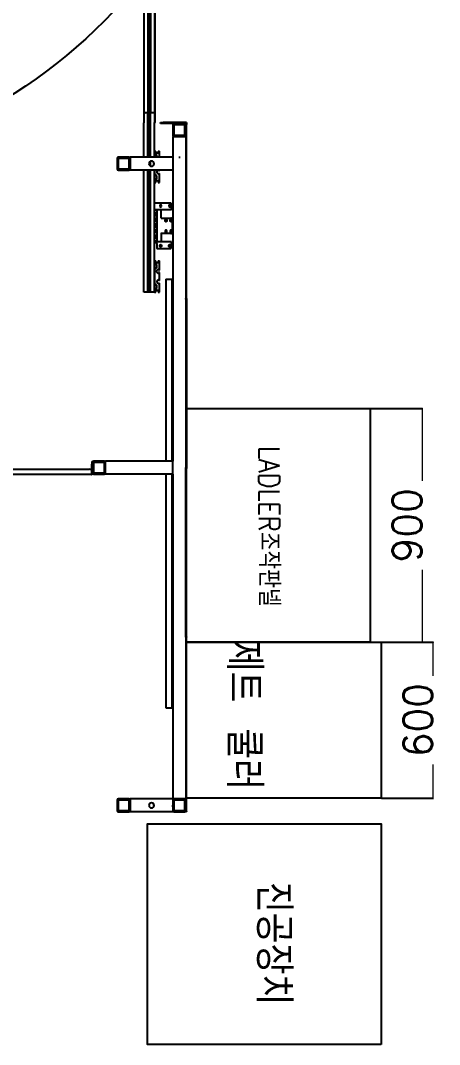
# Model space of a CAD drawing. Header units: millimetres. Extents: x 10462777 to 22643323, y 453826 to 1389191.
# Drawn here: x 11292234 to 11293849, y 578886 to 582828 of the extents above; entities that cross this region are included whole.
import ezdxf

# ---------------------------------------------------------------- set-up
doc = ezdxf.new("R2010")
doc.units = ezdxf.units.MM
doc.header["$LTSCALE"] = 200
doc.header["$MEASUREMENT"] = 0
doc.header["$PDMODE"] = 35
doc.header["$PDSIZE"] = -5
doc.layers.get('0').update_dxf_attribs({"linetype": 'CONTINUOUS'})
doc.layers.get('DEFPOINTS').update_dxf_attribs({"linetype": 'CONTINUOUS'})
doc.layers.add('5', color=4, linetype='CONTINUOUS')
doc.layers.add('TEXT', color=7, linetype='CONTINUOUS')
doc.layers.add('AM_5', color=3, linetype='CONTINUOUS', lineweight=15)
doc.layers.add('LAYOUT', color=8, linetype='CONTINUOUS', lineweight=25)
doc.styles.add('ABB', font='txt.shx ', dxfattribs={"width": 0.8, "bigfont": ' whgtxt.shx'})
doc.styles.add('굴림', font='txt.shx ', dxfattribs={"bigfont": ' whgtxt.shx'})
doc.dimstyles.new('200$0', dxfattribs={"dimscale": 200, "dimtxt": 7, "dimasz": 1, "dimexe": 2, "dimexo": 2, "dimgap": 1, "dimtad": 1, "dimdec": 0, "dimdsep": 46, "dimlunit": 6, "dimtxsty": '굴림', "dimblk": 'DIMDOT', "dimcen": 1, "dimclrd": 4, "dimclre": 4, "dimclrt": 4, "dimadec": 0, "dimazin": 0, "dimtfac": 1, "dimtdec": 0, "dimtmove": 2, "dimatfit": 3, "dimldrblk": 'DIMDOT', "dimfxl": 1, "dimtolj": 1, "dimtzin": 0, "dimlwd": -1, "dimarcsym": 0})

# ---------------------------------------------------------------- blocks, each defined once
blk = doc.blocks.new('r710ic')
at = {"layer": 'LAYOUT', "color": 3}
blk.add_circle((272041.4, 104232.6), 2050.1, dxfattribs=at)
blk = doc.blocks.new('DIMDOT')
at = {"color": 4}
blk.add_line((-2, 0), (2, 0), dxfattribs=at)
at = {"color": 7}
for radius in [0.5, 0.25]:
    blk.add_circle((0, 0), radius, dxfattribs=at)
blk = doc.blocks.new('*D273')
at = {"layer": 'AM_5', "color": 4, "linetype": 'ByBlock', "lineweight": -2, "transparency": 16777216}
for p, q in [((11293583.8, 581334.4), (11293783.8, 581334.4)), ((11293583.8, 580434.4), (11293783.8, 580434.4))]:
    blk.add_line(p, q, dxfattribs=at)
at = {"layer": 'AM_5', "color": 4, "linetype": 'ByBlock', "transparency": 16777216}
blk.add_line((11293781.8, 581333.4), (11293781.8, 580435.4), dxfattribs=at)
at = {"layer": 'DEFPOINTS', "color": 0, "transparency": 16777216}
for p in [(11293581.8, 581334.4), (11293581.8, 580434.4), (11293781.8, 580434.4)]:
    blk.add_point(p, dxfattribs=at)
at = {"layer": 'AM_5', "color": 4, "transparency": 16777216}
for p, rotation in [((11293781.8, 581334.4), 90), ((11293781.8, 580434.4), 270)]:
    blk.add_blockref('DIMDOT', p, dxfattribs=dict(at, rotation=rotation))
at = {"layer": 'AM_5', "color": 4, "transparency": 16777216, "insert": (11293723.9, 580884.4), "char_height": 111, "attachment_point": 5, "rotation": 90, "style": '굴림', "bg_fill": 3, "box_fill_scale": 1.25, "bg_fill_color": 256, "bg_fill_true_color": 13158600, "bg_fill_transparency": 0}
blk.add_mtext('\\A1;900', dxfattribs=at)
blk = doc.blocks.new('*D274')
at = {"layer": 'AM_5', "color": 4, "linetype": 'ByBlock', "lineweight": -2, "transparency": 16777216}
for p, q in [((11293625.9, 580434.4), (11293825.8, 580434.4)), ((11293625.9, 579834.4), (11293825.8, 579834.4))]:
    blk.add_line(p, q, dxfattribs=at)
at = {"layer": 'AM_5', "color": 4, "linetype": 'ByBlock', "transparency": 16777216}
blk.add_line((11293823.8, 580433.4), (11293823.8, 579835.4), dxfattribs=at)
at = {"layer": 'DEFPOINTS', "color": 0, "transparency": 16777216}
for p in [(11293623.9, 580434.4), (11293623.9, 579834.4), (11293823.8, 579834.4)]:
    blk.add_point(p, dxfattribs=at)
at = {"layer": 'AM_5', "color": 4, "transparency": 16777216}
for p, rotation in [((11293823.8, 580434.4), 90), ((11293823.8, 579834.4), 270)]:
    blk.add_blockref('DIMDOT', p, dxfattribs=dict(at, rotation=rotation))
at = {"layer": 'AM_5', "color": 4, "transparency": 16777216, "insert": (11293765.9, 580134.4), "char_height": 111, "attachment_point": 5, "rotation": 90, "style": '굴림', "bg_fill": 3, "box_fill_scale": 1.25, "bg_fill_color": 256, "bg_fill_true_color": 13158600, "bg_fill_transparency": 0}
blk.add_mtext('\\A1;600', dxfattribs=at)

msp = doc.modelspace()

# ---------------------------------------------------------------- linework, layer by layer
at = {"ltscale": 10, "elevation": 0}
for points in [[(11293581.83738, 580434.40978), (11292873.89737, 580434.40978), (11292873.89737, 581334.40978), (11293581.83738, 581334.40978)], [(11293623.89737, 580434.40978), (11293623.89737, 579834.40978), (11292873.89737, 579834.40978), (11292873.89737, 580434.40978)], [(11293623.89737, 578885.96403), (11292723.89737, 578885.96403), (11292723.89737, 579735.96403), (11293623.89737, 579735.96403)]]:
    msp.add_lwpolyline(points, close=True, dxfattribs=at)
at = {"layer": '5', "color": 252, "linetype": 'Continuous'}
for p, q in [((11292750.39562, 584029.12366, 0), (11292750.39562, 582435.10102, 0)), ((11292752.39564, 584029.12366, 0), (11292752.39564, 582435.10102, 0)), ((11292725.29526, 583992.12313, 0), (11292725.29526, 582472.10154, 0)), ((11292726.29527, 583992.12313, 0), (11292726.29527, 582472.10154, 0)), ((11292734.49539, 583992.12313, 0), (11292734.49539, 582472.10154, 0)), ((11292735.4954, 583992.12313, 0), (11292735.4954, 582472.10154, 0)), ((11292709.39103, 582883.30738, 0), (11292709.39103, 582434.30101, 0)), ((11292710.39505, 582883.30738, 0), (11292710.39505, 582434.30101, 0)), ((11292710.39505, 582472.10154, 0), (11292714.89511, 582472.10154, 0)), ((11292725.29526, 582472.10154, 0), (11292714.89511, 582472.10154, 0)), ((11292725.29526, 582301.41459, 0), (11292725.29526, 582472.10498, 0)), ((11292726.29527, 582472.10154, 0), (11292725.29526, 582472.10154, 0)), ((11292726.29527, 582301.41459, 0), (11292726.29527, 582472.10498, 0)), ((11292734.49537, 582472.10154, 0), (11292726.29529, 582472.10154, 0)), ((11292734.49539, 582301.41459, 0), (11292734.49539, 582472.10498, 0)), ((11292735.4954, 582472.10154, 0), (11292734.49539, 582472.10154, 0)), ((11292735.4954, 582301.41459, 0), (11292735.4954, 582472.10498, 0)), ((11292745.89555, 582472.10154, 0), (11292735.4954, 582472.10154, 0)), ((11292750.39562, 582472.10154, 0), (11292745.89555, 582472.10154, 0)), ((11292709.39103, 582434.30101, 0), (11292709.39103, 582433.56332, 0)), ((11292710.39505, 582434.30101, 0), (11292709.39103, 582434.30101, 0)), ((11292709.89104, 582434.30101, 0), (11292709.89104, 582433.56332, 0)), ((11292709.89504, 582433.56332, 0), (11292709.89504, 582434.30116, 0)), ((11292710.39505, 582433.56332, 0), (11292710.39505, 582434.30116, 0)), ((11292710.39505, 582301.41459, 0), (11292710.39505, 582433.56756, 0)), ((11292750.39562, 582432.10098, 0), (11292750.39562, 582435.10102, 0)), ((11292750.39562, 582301.41459, 0), (11292750.39562, 582432.11723, 0)), ((11292752.39564, 582432.10098, 0), (11292750.39562, 582432.10098, 0)), ((11292752.39564, 582432.10098, 0), (11292752.39564, 582435.10102, 0)), ((11292773.89595, 582431.40974, 0), (11292773.89595, 582434.40978, 0)), ((11292773.89595, 582434.40978, 0), (11292783.89609, 582434.40978, 0)), ((11292783.89609, 582431.40974, 0), (11292773.89595, 582431.40974, 0)), ((11292863.89723, 582434.40978, 0), (11292783.89609, 582434.40978, 0)), ((11292863.89723, 582431.40974, 0), (11292783.89609, 582431.40974, 0)), ((11292821.89663, 582426.40967, 0), (11292821.89663, 582386.4091, 0)), ((11292825.89669, 582426.40967, 0), (11292825.89669, 582386.4091, 0)), ((11292866.89727, 582431.40974, 0), (11292826.8967, 582431.40974, 0)), ((11292866.89727, 582427.40968, 0), (11292826.8967, 582427.40968, 0)), ((11292827.89672, 582427.40968, 0), (11292865.89726, 582427.40968, 0)), ((11292873.89737, 582434.40978, 0), (11292863.89723, 582434.40978, 0)), ((11292873.89737, 582431.40974, 0), (11292863.89723, 582431.40974, 0)), ((11292867.89728, 582386.4091, 0), (11292867.89728, 582426.40967, 0)), ((11292871.89734, 582429.40971, 0), (11292873.89737, 582429.40971, 0)), ((11292871.89734, 582427.40968, 0), (11292871.89734, 582429.40971, 0)), ((11292871.89734, 582427.40968, 0), (11292871.89734, 581757.40016, 0)), ((11292871.89734, 582386.4091, 0), (11292871.89734, 582426.40967, 0)), ((11292873.89737, 582434.40978, 0), (11292873.89737, 582431.40974, 0)), ((11292873.89737, 582429.40971, 0), (11292873.89737, 582427.40968, 0)), ((11292873.89737, 581757.40016, 0), (11292873.89737, 582427.40968, 0)), ((11292825.89669, 582387.40911, 0), (11292825.89669, 582425.40965, 0)), ((11292867.89728, 582425.40965, 0), (11292867.89728, 582387.40911, 0)), ((11292821.89663, 582381.40903, 0), (11292821.89663, 582301.40164, 0)), ((11292821.89663, 582381.40903, 0), (11292826.8967, 582381.40903, 0)), ((11292826.8967, 582385.40908, 0), (11292866.89727, 582385.40908, 0)), ((11292826.8967, 582381.40903, 0), (11292866.89727, 582381.40903, 0)), ((11292866.89727, 582381.40903, 0), (11292826.8967, 582381.40903, 0)), ((11292865.89726, 582385.40908, 0), (11292827.89672, 582385.40908, 0)), ((11292871.89734, 582381.40903, 0), (11292866.89727, 582381.40903, 0)), ((11292750.39562, 582324.09944, 0), (11292750.39562, 582309.09923, 0)), ((11292750.39562, 582324.09944, 0), (11292755.39569, 582324.09944, 0)), ((11292754.39567, 582309.09923, 0), (11292750.39562, 582309.09923, 0)), ((11292753.60385, 582318.88095, 0), (11292752.70812, 582320.89633, 0)), ((11292753.16504, 582321.59941, 0), (11292755.39569, 582321.59941, 0)), ((11292754.39567, 582314.0993, 0), (11292754.39567, 582309.09923, 0)), ((11292759.55851, 582309.97019, 0), (11292755.25615, 582314.44581, 0)), ((11292755.39569, 582321.59941, 0), (11292755.39569, 582324.09944, 0)), ((11292764.4462, 582317.09934, 0), (11292756.34532, 582317.09934, 0)), ((11292760.39576, 582301.40794, 0), (11292760.39576, 582307.89111, 0)), ((11292765.39583, 582324.09944, 0), (11292765.39583, 582321.59941, 0)), ((11292765.39583, 582324.09944, 0), (11292770.3959, 582324.09944, 0)), ((11292765.39583, 582321.59941, 0), (11292767.62648, 582321.59941, 0)), ((11292768.08339, 582320.89633, 0), (11292767.18767, 582318.88095, 0)), ((11292770.3959, 582301.40818, 0), (11292770.3959, 582324.09944, 0)), ((11292606.89358, 582296.40782, 0), (11292606.89358, 582256.40725, 0)), ((11292610.89363, 582296.40782, 0), (11292610.89363, 582256.40725, 0)), ((11292610.89363, 582257.40727, 0), (11292610.89363, 582295.40781, 0)), ((11292651.89422, 582301.40789, 0), (11292611.89365, 582301.40789, 0)), ((11292651.89422, 582297.40783, 0), (11292611.89365, 582297.40783, 0)), ((11292612.89366, 582297.40783, 0), (11292650.8942, 582297.40783, 0)), ((11292652.89423, 582256.40725, 0), (11292652.89423, 582296.40782, 0)), ((11292652.89423, 582295.40781, 0), (11292652.89423, 582257.40727, 0)), ((11292821.89663, 582301.40789, 0), (11292656.89429, 582301.40789, 0)), ((11292656.89429, 582301.40789, 0), (11292656.89429, 582296.40782, 0)), ((11292656.89429, 582296.40782, 0), (11292656.89429, 582256.40725, 0)), ((11292656.89429, 582256.40725, 0), (11292656.89429, 582296.40782, 0)), ((11292734.49539, 582267.71161, 0), (11292734.49539, 582285.15014, 0)), ((11292735.4954, 582267.22817, 0), (11292735.4954, 582285.63358, 0)), ((11292821.89663, 582301.40789, 0), (11292821.89663, 582296.40782, 0)), ((11292821.89663, 582296.40782, 0), (11292821.89663, 582256.40725, 0)), ((11292611.89365, 582255.40724, 0), (11292651.89422, 582255.40724, 0)), ((11292611.89365, 582251.40718, 0), (11292651.89422, 582251.40718, 0)), ((11292650.8942, 582255.40724, 0), (11292612.89366, 582255.40724, 0)), ((11292656.89429, 582256.40725, 0), (11292656.89429, 582251.40718, 0)), ((11292821.89663, 582251.40718, 0), (11292656.89429, 582251.40718, 0)), ((11292710.39505, 581782.09174, 0), (11292710.39505, 582251.41263, 0)), ((11292725.29526, 581782.09174, 0), (11292725.29526, 582251.41263, 0)), ((11292726.29527, 581782.09174, 0), (11292726.29527, 582251.41263, 0)), ((11292734.49539, 581782.09174, 0), (11292734.49539, 582251.41263, 0)), ((11292735.4954, 581782.09174, 0), (11292735.4954, 582251.41263, 0)), ((11292750.39562, 581782.09174, 0), (11292750.39562, 582251.41263, 0)), ((11292750.39562, 582251.40763, 0), (11292750.39562, 582229.09809, 0)), ((11292754.39567, 582229.09809, 0), (11292750.39562, 582229.09809, 0)), ((11292754.39567, 582234.09816, 0), (11292754.39567, 582229.09809, 0)), ((11292759.55851, 582229.96905, 0), (11292755.25615, 582234.44468, 0)), ((11292760.39576, 582247.42197, 0), (11292760.39576, 582240.77464, 0)), ((11292764.14755, 582251.40717, 0), (11292761.82349, 582249.97698, 0)), ((11292761.82349, 582238.21963, 0), (11292766.13379, 582235.56714, 0)), ((11292766.89585, 582249.09838, 0), (11292766.89585, 582251.40714, 0)), ((11292770.3959, 582249.09838, 0), (11292766.89585, 582249.09838, 0)), ((11292766.89585, 582235.99297, 0), (11292766.89585, 582239.09823, 0)), ((11292766.89585, 582239.09823, 0), (11292770.3959, 582239.09823, 0)), ((11292770.3959, 582249.09838, 0), (11292770.3959, 582251.40747, 0)), ((11292770.3959, 582204.09774, 0), (11292770.3959, 582239.09823, 0)), ((11292821.89663, 582256.40725, 0), (11292821.89663, 582251.40718, 0)), ((11292821.89663, 582251.39703, 0), (11292821.89663, 581131.3733, 0)), ((11292750.39562, 582219.09795, 0), (11292750.39562, 582204.09774, 0)), ((11292750.39562, 582219.09795, 0), (11292754.39567, 582219.09795, 0)), ((11292750.39562, 582204.09774, 0), (11292755.39569, 582204.09774, 0)), ((11292752.70812, 582207.30085, 0), (11292753.60385, 582209.31623, 0)), ((11292755.39569, 582206.59777, 0), (11292753.16504, 582206.59777, 0)), ((11292754.39567, 582219.09795, 0), (11292754.39567, 582214.09788, 0)), ((11292755.25615, 582213.75137, 0), (11292759.55851, 582218.22699, 0)), ((11292755.39569, 582204.09774, 0), (11292755.39569, 582206.59777, 0)), ((11292756.34532, 582211.09784, 0), (11292764.4462, 582211.09784, 0)), ((11292760.39576, 582220.30607, 0), (11292760.39576, 582227.88998, 0)), ((11292765.39583, 582206.59777, 0), (11292765.39583, 582204.09774, 0)), ((11292767.62648, 582206.59777, 0), (11292765.39583, 582206.59777, 0)), ((11292765.39583, 582204.09774, 0), (11292770.3959, 582204.09774, 0)), ((11292767.18767, 582209.31623, 0), (11292768.08339, 582207.30085, 0)), ((11292750.39562, 581902.09345, 0), (11292750.39562, 581887.09323, 0)), ((11292750.39562, 581902.09345, 0), (11292755.39569, 581902.09345, 0)), ((11292754.39567, 581887.09323, 0), (11292750.39562, 581887.09323, 0)), ((11292750.39562, 581877.09309, 0), (11292750.39562, 581807.0921, 0)), ((11292750.39562, 581877.09309, 0), (11292754.39567, 581877.09309, 0)), ((11292753.60385, 581896.87496, 0), (11292752.70812, 581898.89033, 0)), ((11292753.16504, 581899.59341, 0), (11292755.39569, 581899.59341, 0)), ((11292754.39567, 581892.09331, 0), (11292754.39567, 581887.09323, 0)), ((11292754.39567, 581877.09309, 0), (11292754.39567, 581872.09302, 0)), ((11292759.55851, 581887.96419, 0), (11292755.25615, 581892.43982, 0)), ((11292755.25615, 581871.74651, 0), (11292759.55851, 581876.22213, 0)), ((11292755.39569, 581899.59341, 0), (11292755.39569, 581902.09345, 0)), ((11292764.4462, 581895.09335, 0), (11292756.34532, 581895.09335, 0)), ((11292760.39576, 581878.30121, 0), (11292760.39576, 581885.88512, 0)), ((11292765.39583, 581902.09345, 0), (11292765.39583, 581899.59341, 0)), ((11292765.39583, 581902.09345, 0), (11292770.3959, 581902.09345, 0)), ((11292765.39583, 581899.59341, 0), (11292767.62648, 581899.59341, 0)), ((11292768.08339, 581898.89033, 0), (11292767.18767, 581896.87496, 0)), ((11292770.3959, 581867.09295, 0), (11292770.3959, 581902.09345, 0)), ((11292760.39576, 581858.76922, 0), (11292760.39576, 581865.41654, 0)), ((11292761.82349, 581867.97155, 0), (11292766.13379, 581870.62405, 0)), ((11292766.13379, 581853.56171, 0), (11292761.82349, 581856.21421, 0)), ((11292766.89585, 581870.19821, 0), (11292766.89585, 581867.09295, 0)), ((11292766.89585, 581867.09295, 0), (11292770.3959, 581867.09295, 0)), ((11292766.89585, 581857.09281, 0), (11292766.89585, 581853.98755, 0)), ((11292770.3959, 581857.09281, 0), (11292766.89585, 581857.09281, 0)), ((11292770.3959, 581827.09238, 0), (11292770.3959, 581857.09281, 0)), ((11292754.39567, 581807.0921, 0), (11292750.39562, 581807.0921, 0)), ((11292750.39562, 581797.09196, 0), (11292750.39562, 581782.09174, 0)), ((11292750.39562, 581797.09196, 0), (11292754.39567, 581797.09196, 0)), ((11292754.39567, 581812.09217, 0), (11292754.39567, 581807.0921, 0)), ((11292754.39567, 581797.09196, 0), (11292754.39567, 581792.09188, 0)), ((11292759.55851, 581807.96306, 0), (11292755.25615, 581812.43868, 0)), ((11292755.25615, 581791.74537, 0), (11292759.55851, 581796.221, 0)), ((11292760.39576, 581825.41597, 0), (11292760.39576, 581818.76865, 0)), ((11292760.39576, 581798.30007, 0), (11292760.39576, 581805.88398, 0)), ((11292766.13379, 581830.62348, 0), (11292761.82349, 581827.97098, 0)), ((11292761.82349, 581816.21364, 0), (11292766.13379, 581813.56114, 0)), ((11292766.89585, 581827.09238, 0), (11292766.89585, 581830.19764, 0)), ((11292770.3959, 581827.09238, 0), (11292766.89585, 581827.09238, 0)), ((11292766.89585, 581813.98698, 0), (11292766.89585, 581817.09224, 0)), ((11292766.89585, 581817.09224, 0), (11292770.3959, 581817.09224, 0)), ((11292770.3959, 581782.09174, 0), (11292770.3959, 581817.09224, 0)), ((11292794.39624, 581831.40122, 0), (11292794.39624, 581131.37877, 0)), ((11292794.39624, 581831.40122, 0), (11292806.89642, 581831.40122, 0)), ((11292806.89642, 581831.40122, 0), (11292819.3966, 581831.40122, 0)), ((11292819.3966, 581131.37877, 0), (11292819.3966, 581831.40122, 0)), ((11292725.29526, 581782.09174, 0), (11292710.39505, 581782.09174, 0)), ((11292726.29527, 581782.09174, 0), (11292725.29526, 581782.09174, 0)), ((11292734.49537, 581782.09174, 0), (11292726.29529, 581782.09174, 0)), ((11292735.4954, 581782.09174, 0), (11292734.49539, 581782.09174, 0)), ((11292750.39562, 581782.09174, 0), (11292735.4954, 581782.09174, 0)), ((11292750.39562, 581782.09174, 0), (11292755.39569, 581782.09174, 0)), ((11292752.70812, 581785.29486, 0), (11292753.60385, 581787.31023, 0)), ((11292755.39569, 581784.59178, 0), (11292753.16504, 581784.59178, 0)), ((11292755.39569, 581782.09174, 0), (11292755.39569, 581784.59178, 0)), ((11292756.34532, 581789.09184, 0), (11292764.4462, 581789.09184, 0)), ((11292765.39583, 581784.59178, 0), (11292765.39583, 581782.09174, 0)), ((11292767.62648, 581784.59178, 0), (11292765.39583, 581784.59178, 0)), ((11292765.39583, 581782.09174, 0), (11292770.3959, 581782.09174, 0)), ((11292767.18767, 581787.31023, 0), (11292768.08339, 581785.29486, 0)), ((11292871.89734, 581755.40014, 0), (11292871.89734, 581757.40016, 0)), ((11292873.89737, 581757.40016, 0), (11292873.89737, 581755.40014, 0)), ((11292871.89734, 581755.40014, 0), (11292873.89737, 581755.40014, 0)), ((11292873.89737, 581755.40014, 0), (11292871.89734, 581755.40014, 0)), ((11292871.89734, 581755.40014, 0), (11292871.89734, 581753.40011, 0)), ((11292871.89734, 581753.40011, 0), (11292871.89734, 581107.39093, 0)), ((11292873.89737, 581755.40014, 0), (11292873.89737, 581753.40011, 0)), ((11292873.89737, 581753.40011, 0), (11292873.89737, 581107.39093, 0)), ((11292509.8922, 581130.39126, 0), (11292511.89223, 581130.39126, 0)), ((11292509.8922, 581130.39126, 0), (11292509.8922, 581120.39112, 0)), ((11292511.89223, 581130.39126, 0), (11292511.89223, 581126.39128, 0)), ((11292511.89223, 581126.3912, 0), (11292511.89223, 581086.39063, 0)), ((11292515.89228, 581126.3912, 0), (11292515.89228, 581086.39063, 0)), ((11292515.89228, 581087.39065, 0), (11292515.89228, 581125.39119, 0)), ((11292556.89287, 581131.39127, 0), (11292516.8923, 581131.39127, 0)), ((11292556.89287, 581127.39122, 0), (11292516.8923, 581127.39122, 0)), ((11292517.89231, 581127.39122, 0), (11292555.89285, 581127.39122, 0)), ((11292557.89288, 581086.39063, 0), (11292557.89288, 581126.3912, 0)), ((11292557.89288, 581125.39119, 0), (11292557.89288, 581087.39065, 0)), ((11292821.89663, 581131.39127, 0), (11292561.89294, 581131.39127, 0)), ((11292561.89294, 581126.3912, 0), (11292561.89294, 581131.39127, 0)), ((11292561.89294, 581086.39063, 0), (11292561.89294, 581126.3912, 0)), ((11292561.89294, 581086.39063, 0), (11292561.89294, 581126.3912, 0)), ((11292821.89663, 581126.3912, 0), (11292821.89663, 581131.39127, 0)), ((11292821.89663, 581086.39063, 0), (11292821.89663, 581126.3912, 0)), ((11292008.88708, 581100.39083, 0), (11292499.89006, 581100.39083, 0)), ((11292509.8902, 581090.39069, 0), (11292509.8902, 581085.39062, 0)), ((11292509.8922, 581085.39062, 0), (11292509.8922, 581120.39112, 0)), ((11292561.89294, 581081.39056, 0), (11292561.89294, 581086.39063, 0)), ((11292821.89663, 581081.39056, 0), (11292821.89663, 581086.39063, 0)), ((11292871.89734, 581105.3909, 0), (11292871.89734, 581107.39093, 0)), ((11292873.89737, 581105.3909, 0), (11292871.89734, 581105.3909, 0)), ((11292871.89734, 581105.3909, 0), (11292873.89737, 581105.3909, 0)), ((11292871.89734, 581103.39087, 0), (11292871.89734, 581105.3909, 0)), ((11292871.89734, 580457.3817, 0), (11292871.89734, 581103.39087, 0)), ((11292873.89737, 581107.39093, 0), (11292873.89737, 581105.3909, 0)), ((11292873.89737, 581105.3909, 0), (11292873.89737, 581103.39087, 0)), ((11292873.89737, 580457.3817, 0), (11292873.89737, 581103.39087, 0)), ((11292506.89216, 581080.39055, 0), (11292011.88513, 581080.39055, 0)), ((11292509.8902, 581085.39062, 0), (11292509.8902, 581083.25957, 0)), ((11292509.8922, 581083.97718, 0), (11292509.8922, 581085.39062, 0)), ((11292516.8923, 581085.39062, 0), (11292556.89287, 581085.39062, 0)), ((11292516.8923, 581081.39056, 0), (11292556.89287, 581081.39056, 0)), ((11292555.89285, 581085.39062, 0), (11292517.89231, 581085.39062, 0)), ((11292821.89663, 581081.39056, 0), (11292561.89294, 581081.39056, 0)), ((11292794.39624, 581081.38822, 0), (11292794.39624, 580181.37778, 0)), ((11292819.3966, 580181.37778, 0), (11292819.3966, 581081.38822, 0)), ((11292821.89663, 581081.40853, 0), (11292821.89663, 579831.37281, 0)), ((11292871.89734, 580455.38167, 0), (11292871.89734, 580457.3817, 0)), ((11292871.89734, 580455.38167, 0), (11292873.89737, 580455.38167, 0)), ((11292873.89737, 580455.38167, 0), (11292871.89734, 580455.38167, 0)), ((11292871.89734, 580453.38164, 0), (11292871.89734, 580455.38167, 0)), ((11292873.89737, 580455.38167, 0), (11292873.89737, 580457.3817, 0)), ((11292873.89737, 580455.38167, 0), (11292873.89737, 580453.38164, 0)), ((11292871.89734, 580453.38164, 0), (11292871.89734, 579783.37212, 0)), ((11292873.89737, 579783.37212, 0), (11292873.89737, 580453.38164, 0)), ((11292794.39624, 580181.37778, 0), (11292819.3966, 580181.37778, 0)), ((11292606.89358, 579826.37274, 0), (11292606.89358, 579786.37217, 0)), ((11292610.89363, 579826.37274, 0), (11292610.89363, 579786.37217, 0)), ((11292610.89363, 579787.37218, 0), (11292610.89363, 579825.37272, 0)), ((11292651.89422, 579831.37281, 0), (11292611.89365, 579831.37281, 0)), ((11292651.89422, 579827.37275, 0), (11292611.89365, 579827.37275, 0)), ((11292612.89366, 579827.37275, 0), (11292650.8942, 579827.37275, 0)), ((11292652.89423, 579786.37217, 0), (11292652.89423, 579826.37274, 0)), ((11292652.89423, 579825.37272, 0), (11292652.89423, 579787.37218, 0)), ((11292821.89663, 579831.37281, 0), (11292656.89429, 579831.37281, 0)), ((11292656.89429, 579831.37281, 0), (11292656.89429, 579826.37274, 0)), ((11292656.89429, 579826.37274, 0), (11292656.89429, 579786.37217, 0)), ((11292656.89429, 579786.37217, 0), (11292656.89429, 579826.37274, 0)), ((11292821.89663, 579831.37281, 0), (11292821.89663, 579826.37274, 0)), ((11292821.89663, 579831.37281, 0), (11292826.8967, 579831.37281, 0)), ((11292821.89663, 579826.37274, 0), (11292821.89663, 579786.37217, 0)), ((11292821.89663, 579826.37274, 0), (11292821.89663, 579786.37217, 0)), ((11292825.89669, 579826.37274, 0), (11292825.89669, 579786.37217, 0)), ((11292825.89669, 579787.37218, 0), (11292825.89669, 579825.37272, 0)), ((11292866.89727, 579831.37281, 0), (11292826.8967, 579831.37281, 0)), ((11292866.89727, 579831.37281, 0), (11292826.8967, 579831.37281, 0)), ((11292866.89727, 579827.37275, 0), (11292826.8967, 579827.37275, 0)), ((11292827.89672, 579827.37275, 0), (11292865.89726, 579827.37275, 0)), ((11292871.89734, 579831.37281, 0), (11292866.89727, 579831.37281, 0)), ((11292867.89728, 579786.37217, 0), (11292867.89728, 579826.37274, 0)), ((11292867.89728, 579825.37272, 0), (11292867.89728, 579787.37218, 0)), ((11292871.89734, 579786.37217, 0), (11292871.89734, 579826.37274, 0)), ((11292611.89365, 579785.37215, 0), (11292651.89422, 579785.37215, 0)), ((11292650.8942, 579785.37215, 0), (11292612.89366, 579785.37215, 0)), ((11292656.89429, 579786.37217, 0), (11292656.89429, 579781.3721, 0)), ((11292821.89663, 579786.37217, 0), (11292821.89663, 579781.3721, 0)), ((11292826.8967, 579785.37215, 0), (11292866.89727, 579785.37215, 0)), ((11292865.89726, 579785.37215, 0), (11292827.89672, 579785.37215, 0)), ((11292611.89365, 579781.3721, 0), (11292651.89422, 579781.3721, 0)), ((11292821.89663, 579781.3721, 0), (11292656.89429, 579781.3721, 0)), ((11292826.8967, 579781.3721, 0), (11292866.89727, 579781.3721, 0)), ((11292871.89734, 579781.3721, 0), (11292871.89734, 579783.37212, 0)), ((11292873.89737, 579781.3721, 0), (11292871.89734, 579781.3721, 0)), ((11292873.89737, 579783.37212, 0), (11292873.89737, 579781.3721, 0))]:
    msp.add_line(p, q, dxfattribs=at)
at = {"layer": '5', "color": 172, "linetype": 'Continuous'}
for p, q in [((11292844.39695, 582301.40789, 0), (11292849.39702, 582301.40789, 0)), ((11292844.39695, 582301.40789, 0), (11292849.39702, 582301.40789, 0)), ((11292844.39695, 582301.40789, 0), (11292849.39702, 582301.40789, 0)), ((11292844.39695, 582301.40789, 0), (11292849.39702, 582301.40789, 0)), ((11292844.39695, 582301.40789, 0), (11292849.39702, 582301.40789, 0)), ((11292844.39695, 582301.40789, 0), (11292849.39702, 582301.40789, 0)), ((11292821.89663, 581103.89088, 0), (11292821.89663, 581108.89095, 0)), ((11292821.89663, 580453.88165, 0), (11292821.89663, 580458.88172, 0)), ((11292821.89663, 579800.97237, 0), (11292821.89663, 579807.77247, 0)), ((11292821.89663, 579800.97237, 0), (11292821.89663, 579807.77247, 0))]:
    msp.add_line(p, q, dxfattribs=at)
at = {"layer": '5', "color": 163, "linetype": 'Continuous'}
for p, q in [((11292813.49651, 582124.0966, 0), (11292750.39655, 582124.0966, 0)), ((11292771.99592, 582116.09649, 0), (11292771.99592, 582112.09643, 0)), ((11292777.99601, 582112.09643, 0), (11292777.99601, 582116.09649, 0)), ((11292805.99641, 582116.09649, 0), (11292805.99641, 582112.09643, 0)), ((11292811.99649, 582112.09643, 0), (11292811.99649, 582116.09649, 0)), ((11292816.49655, 582105.09633, 0), (11292816.49655, 582121.09656, 0)), ((11292753.49566, 582098.59624, 0), (11292750.39562, 582098.59624, 0)), ((11292816.49655, 582099.09625, 0), (11292750.39615, 582099.09625, 0)), ((11292756.83983, 582098.59624, 0), (11292753.49566, 582098.59624, 0)), ((11292756.83983, 582094.09617, 0), (11292756.83983, 582098.59624, 0)), ((11292758.44013, 582094.09617, 0), (11292756.83983, 582094.09617, 0)), ((11292756.83983, 582090.09612, 0), (11292756.83983, 582072.69587, 0)), ((11292758.44013, 582090.09612, 0), (11292756.83983, 582090.09612, 0)), ((11292756.83983, 582072.69587, 0), (11292758.44013, 582072.69587, 0)), ((11292756.83986, 582098.59624, 0), (11292758.44013, 582098.59624, 0)), ((11292758.44013, 582098.59624, 0), (11292758.44013, 582094.09617, 0)), ((11292759.49574, 582098.59624, 0), (11292758.44013, 582098.59624, 0)), ((11292758.44013, 582072.69587, 0), (11292758.44013, 582090.09612, 0)), ((11292759.49574, 582098.59624, 0), (11292759.49574, 581978.59453, 0)), ((11292776.49599, 582097.59622, 0), (11292776.49599, 582098.69432, 0)), ((11292776.49599, 582068.59581, 0), (11292776.49599, 582097.59622, 0)), ((11292816.49655, 582099.09625, 0), (11292816.49655, 582105.09633, 0)), ((11292756.83983, 582068.69581, 0), (11292756.83983, 582051.29557, 0)), ((11292758.44013, 582068.69581, 0), (11292756.83983, 582068.69581, 0)), ((11292756.83983, 582051.29557, 0), (11292758.44013, 582051.29557, 0)), ((11292756.83983, 582047.29551, 0), (11292756.83983, 582029.89526, 0)), ((11292758.44013, 582047.29551, 0), (11292756.83983, 582047.29551, 0)), ((11292758.44013, 582051.29557, 0), (11292758.44013, 582068.69581, 0)), ((11292758.44013, 582029.89526, 0), (11292758.44013, 582047.29551, 0)), ((11292776.49599, 582067.09579, 0), (11292776.49599, 582068.59581, 0)), ((11292776.49599, 582067.09579, 0), (11292814.30037, 582067.09579, 0)), ((11292791.7962, 582056.09563, 0), (11292791.7962, 582060.09569, 0)), ((11292797.79629, 582060.09569, 0), (11292797.79629, 582056.09563, 0)), ((11292811.79649, 582056.09563, 0), (11292811.79649, 582060.09569, 0)), ((11292819.09467, 582061.79187, 0), (11292816.89848, 582065.59577, 0)), ((11292817.79657, 582060.09569, 0), (11292817.79657, 582056.09563, 0)), ((11292819.4966, 582060.29185, 0), (11292819.4966, 582013.89888, 0)), ((11292756.83983, 582029.89526, 0), (11292758.44013, 582029.89526, 0)), ((11292756.83983, 582025.89521, 0), (11292756.83983, 582008.49496, 0)), ((11292758.44013, 582025.89521, 0), (11292756.83983, 582025.89521, 0)), ((11292756.83983, 582008.49496, 0), (11292758.44013, 582008.49496, 0)), ((11292756.83983, 582004.4949, 0), (11292756.83983, 581987.09465, 0)), ((11292758.44013, 582004.4949, 0), (11292756.83983, 582004.4949, 0)), ((11292758.44013, 582008.49496, 0), (11292758.44013, 582025.89521, 0)), ((11292758.44013, 581987.09465, 0), (11292758.44013, 582004.4949, 0)), ((11292776.49599, 582010.09498, 0), (11292776.49599, 582005.59492, 0)), ((11292814.30037, 582007.09494, 0), (11292776.49599, 582007.09494, 0)), ((11292776.49599, 582005.59492, 0), (11292776.49599, 581976.59451, 0)), ((11292791.7962, 582018.09509, 0), (11292791.7962, 582014.09504, 0)), ((11292797.79629, 582014.09504, 0), (11292797.79629, 582018.09509, 0)), ((11292811.79649, 582018.09509, 0), (11292811.79649, 582014.09504, 0)), ((11292816.89848, 582008.59496, 0), (11292819.09467, 582012.39886, 0)), ((11292817.79657, 582014.09504, 0), (11292817.79657, 582018.09509, 0)), ((11292753.49566, 581972.09444, 0), (11292750.39538, 581972.09444, 0)), ((11292753.49566, 581974.75036, 0), (11292750.39568, 581974.75036, 0)), ((11292750.39568, 581973.15005, 0), (11292753.49566, 581973.15005, 0)), ((11292753.49566, 581978.09453, 0), (11292753.49566, 581978.59453, 0)), ((11292753.49566, 581978.59453, 0), (11292756.83983, 581978.59453, 0)), ((11292753.49566, 581978.09453, 0), (11292753.49566, 581974.75036, 0)), ((11292756.4957, 581975.09448, 0), (11292753.49566, 581975.09448, 0)), ((11292753.49566, 581974.75032, 0), (11292753.49566, 581973.15005, 0)), ((11292753.49566, 581973.15005, 0), (11292753.49566, 581972.09444, 0)), ((11292756.4957, 581972.09444, 0), (11292753.49566, 581972.09444, 0)), ((11292756.4957, 581978.59453, 0), (11292756.4957, 581975.59449, 0)), ((11292759.49574, 581975.59449, 0), (11292756.4957, 581975.59449, 0)), ((11292759.49574, 581975.09448, 0), (11292756.4957, 581975.09448, 0)), ((11292756.4957, 581972.09444, 0), (11292756.4957, 581975.09448, 0)), ((11292759.49574, 581972.09444, 0), (11292756.4957, 581972.09444, 0)), ((11292756.83983, 581987.09465, 0), (11292758.44013, 581987.09465, 0)), ((11292756.83983, 581978.59453, 0), (11292756.83983, 581983.0946, 0)), ((11292756.83983, 581983.0946, 0), (11292758.44013, 581983.0946, 0)), ((11292756.83986, 581978.59453, 0), (11292758.44013, 581978.59453, 0)), ((11292758.44013, 581983.0946, 0), (11292758.44013, 581978.59453, 0)), ((11292758.44013, 581978.59453, 0), (11292759.49574, 581978.59453, 0)), ((11292759.49574, 581978.59453, 0), (11292759.49574, 581975.59449, 0)), ((11292816.49655, 581975.09448, 0), (11292759.49574, 581975.09448, 0)), ((11292759.49574, 581969.0944, 0), (11292759.49574, 581975.09448, 0)), ((11292759.49574, 581969.0944, 0), (11292759.49574, 581953.09417, 0)), ((11292771.99592, 581958.09424, 0), (11292771.99592, 581962.0943, 0)), ((11292776.49599, 581981.09457, 0), (11292776.49599, 581975.49641, 0)), ((11292777.99601, 581962.0943, 0), (11292777.99601, 581958.09424, 0)), ((11292805.99641, 581958.09424, 0), (11292805.99641, 581962.0943, 0)), ((11292811.99649, 581962.0943, 0), (11292811.99649, 581958.09424, 0)), ((11292816.49655, 581969.0944, 0), (11292816.49655, 581975.09448, 0)), ((11292816.49655, 581953.09417, 0), (11292816.49655, 581969.0944, 0)), ((11292762.49579, 581950.09413, 0), (11292813.49651, 581950.09413, 0))]:
    msp.add_line(p, q, dxfattribs=at)
at = {"layer": '5', "color": 252, "linetype": 'Continuous', "extrusion": (0, 0, -1)}
for centre in [(-11292739.39546, 582276.40754, 0), (-11292739.39546, 579806.37245, 0)]:
    msp.add_circle(centre, 10.00014, dxfattribs=at)
at = {"layer": '5', "color": 252, "linetype": 'Continuous'}
for centre, radius, start, end in [((11292709.89304, 582433.56332, 0), 0.50201, 180, 0), ((11292709.89304, 582433.56332, 0), 0.002, 180, 0), ((11292826.8967, 582426.40967, 0), 5.00007, 90, 180), ((11292826.8967, 582426.40967, 0), 1.00001, 90, 180), ((11292827.89672, 582425.40965, 0), 2.00003, 90, 180), ((11292865.89726, 582425.40965, 0), 2.00003, 0, 90), ((11292866.89727, 582426.40967, 0), 5.00007, 0, 90), ((11292866.89727, 582426.40967, 0), 1.00001, 0, 90), ((11292826.8967, 582386.4091, 0), 5.00007, 180, 270), ((11292827.89672, 582387.40911, 0), 2.00003, 180, 270), ((11292826.8967, 582386.4091, 0), 1.00001, 180, 270), ((11292865.89726, 582387.40911, 0), 2.00003, 270, 0), ((11292866.89727, 582386.4091, 0), 1.00001, 270, 0), ((11292866.89727, 582386.4091, 0), 5.00007, 270, 0), ((11292754.89568, 582314.0993, 0), 0.50001, 43.86926731, 180), ((11292757.39571, 582307.89111, 0), 3.00004, 0, 43.86926731), ((11292611.89365, 582296.40782, 0), 5.00007, 90, 180), ((11292611.89365, 582296.40782, 0), 1.00001, 90, 180), ((11292612.89366, 582295.40781, 0), 2.00003, 90, 180), ((11292650.8942, 582295.40781, 0), 2.00003, 0, 90), ((11292651.89422, 582296.40782, 0), 5.00007, 0, 90), ((11292651.89422, 582296.40782, 0), 1.00001, 0, 90), ((11292611.89365, 582256.40725, 0), 5.00007, 180, 270), ((11292612.89366, 582257.40727, 0), 2.00003, 180, 270), ((11292611.89365, 582256.40725, 0), 1.00001, 180, 270), ((11292650.8942, 582257.40727, 0), 2.00003, 270, 0), ((11292651.89422, 582256.40725, 0), 5.00007, 270, 0), ((11292651.89422, 582256.40725, 0), 1.00001, 270, 0), ((11292754.89568, 582234.09816, 0), 0.50001, 43.86926731, 180), ((11292757.39571, 582227.88998, 0), 3.00004, 0, 43.86926731), ((11292763.3958, 582247.42197, 0), 3.00004, 121.60750226, 180), ((11292763.3958, 582240.77464, 0), 3.00004, 180, 238.39249774), ((11292766.39584, 582235.99297, 0), 0.50001, 238.39249774, 0), ((11292754.89568, 582214.09788, 0), 0.50001, 180, 316.13073269), ((11292757.39571, 582220.30607, 0), 3.00004, 316.13073269, 0), ((11292754.89568, 581892.09331, 0), 0.50001, 43.86926731, 180), ((11292757.39571, 581885.88512, 0), 3.00004, 0, 43.86926731), ((11292757.39571, 581878.30121, 0), 3.00004, 316.13073269, 0), ((11292754.89568, 581872.09302, 0), 0.50001, 180, 316.13073269), ((11292754.89568, 581812.09217, 0), 0.50001, 43.86926731, 180), ((11292757.39571, 581805.88398, 0), 3.00004, 0, 43.86926731), ((11292757.39571, 581798.30007, 0), 3.00004, 316.13073269, 0), ((11292763.3958, 581825.41597, 0), 3.00004, 121.60750226, 180), ((11292763.3958, 581818.76865, 0), 3.00004, 180, 238.39249774), ((11292766.39584, 581830.19764, 0), 0.50001, 0, 121.60750226), ((11292766.39584, 581813.98698, 0), 0.50001, 238.39249774, 0), ((11292754.89568, 581792.09188, 0), 0.50001, 180, 316.13073269), ((11292516.8923, 581126.3912, 0), 5.00007, 90, 180), ((11292516.8923, 581126.3912, 0), 1.00001, 90, 180), ((11292517.89231, 581125.39119, 0), 2.00003, 90, 180), ((11292555.89285, 581125.39119, 0), 2.00003, 0, 90), ((11292556.89287, 581126.3912, 0), 5.00007, 0, 90), ((11292556.89287, 581126.3912, 0), 1.00001, 0, 90), ((11292499.89006, 581090.39069, 0), 10.00014, 0, 90), ((11292516.8923, 581086.39063, 0), 5.00007, 180, 270), ((11292517.89231, 581087.39065, 0), 2.00003, 180, 270), ((11292516.8923, 581086.39063, 0), 1.00001, 180, 270), ((11292555.89285, 581087.39065, 0), 2.00003, 270, 0), ((11292556.89287, 581086.39063, 0), 1.00001, 270, 0), ((11292556.89287, 581086.39063, 0), 5.00007, 270, 0), ((11292611.89365, 579826.37274, 0), 5.00007, 90, 180), ((11292611.89365, 579826.37274, 0), 1.00001, 90, 180), ((11292612.89366, 579825.37272, 0), 2.00003, 90, 180), ((11292650.8942, 579825.37272, 0), 2.00003, 0, 90), ((11292651.89422, 579826.37274, 0), 5.00007, 0, 90), ((11292651.89422, 579826.37274, 0), 1.00001, 0, 90), ((11292826.8967, 579826.37274, 0), 5.00007, 90, 180), ((11292826.8967, 579826.37274, 0), 1.00001, 90, 180), ((11292827.89672, 579825.37272, 0), 2.00003, 90, 180), ((11292865.89726, 579825.37272, 0), 2.00003, 0, 90), ((11292866.89727, 579826.37274, 0), 5.00007, 0, 90), ((11292866.89727, 579826.37274, 0), 1.00001, 0, 90), ((11292611.89365, 579786.37217, 0), 5.00007, 180, 270), ((11292612.89366, 579787.37218, 0), 2.00003, 180, 270), ((11292611.89365, 579786.37217, 0), 1.00001, 180, 270), ((11292650.8942, 579787.37218, 0), 2.00003, 270, 0), ((11292651.89422, 579786.37217, 0), 5.00007, 270, 0), ((11292651.89422, 579786.37217, 0), 1.00001, 270, 0), ((11292826.8967, 579786.37217, 0), 5.00007, 180, 270), ((11292827.89672, 579787.37218, 0), 2.00003, 180, 270), ((11292826.8967, 579786.37217, 0), 1.00001, 180, 270), ((11292865.89726, 579787.37218, 0), 2.00003, 270, 0), ((11292866.89727, 579786.37217, 0), 5.00007, 270, 0), ((11292866.89727, 579786.37217, 0), 1.00001, 270, 0)]:
    msp.add_arc(centre, radius, start, end, dxfattribs=at)
at = {"layer": '5', "color": 252, "linetype": 'Continuous', "extrusion": (0, 0, -1)}
for centre, radius, start, end in [((-11292753.16504, 582321.0994, 0), 0.50001, 336.03751092, 90), ((-11292756.34532, 582320.09938, 0), 3.00004, 270, 336.03751092), ((-11292764.4462, 582320.09938, 0), 3.00004, 203.96248908, 270), ((-11292767.62648, 582321.0994, 0), 0.50001, 90, 203.96248908), ((-11292753.16504, 582207.09778, 0), 0.50001, 270, 23.96248908), ((-11292756.34532, 582208.09779, 0), 3.00004, 23.96248908, 90), ((-11292764.4462, 582208.09779, 0), 3.00004, 90, 156.03751092), ((-11292767.62648, 582207.09778, 0), 0.50001, 156.03751092, 270), ((-11292753.16504, 581899.0934, 0), 0.50001, 336.03751092, 90), ((-11292756.34532, 581898.09339, 0), 3.00004, 270, 336.03751092), ((-11292764.4462, 581898.09339, 0), 3.00004, 203.96248908, 270), ((-11292767.62648, 581899.0934, 0), 0.50001, 90, 203.96248908), ((-11292763.3958, 581865.41654, 0), 3.00004, 0, 58.39249774), ((-11292763.3958, 581858.76922, 0), 3.00004, 301.60750226, 0), ((-11292766.39584, 581870.19821, 0), 0.50001, 58.39249774, 180), ((-11292766.39584, 581853.98755, 0), 0.50001, 180, 301.60750226), ((-11292753.16504, 581785.09179, 0), 0.50001, 270, 23.96248908), ((-11292756.34532, 581786.0918, 0), 3.00004, 23.96248908, 90), ((-11292764.4462, 581786.0918, 0), 3.00004, 90, 156.03751092), ((-11292767.62648, 581785.09179, 0), 0.50001, 156.03751092, 270), ((-11292506.89216, 581085.39062, 0), 5.00007, 180, 205.22690488)]:
    msp.add_arc(centre, radius, start, end, dxfattribs=at)
at = {"layer": '5', "color": 163, "linetype": 'Continuous'}
for centre, start, end in [((11292774.99596, 582116.09649, 0), 0, 180), ((11292774.99596, 582112.09643, 0), 180, 0), ((11292808.99645, 582116.09649, 0), 0, 180), ((11292808.99645, 582112.09643, 0), 180, 0), ((11292813.49651, 582121.09656, 0), 0, 90), ((11292814.30037, 582064.09575, 0), 30.00000006, 90), ((11292816.49655, 582060.29185, 0), 0, 30.00000006), ((11292794.79625, 582018.09509, 0), 0, 180), ((11292794.79625, 582014.09504, 0), 180, 0), ((11292814.79653, 582018.09509, 0), 0, 180), ((11292814.79653, 582014.09504, 0), 180, 0), ((11292814.30037, 582010.09498, 0), 270, 329.99999994), ((11292816.49655, 582013.89888, 0), 329.99999994, 0), ((11292762.49579, 581953.09417, 0), 180, 270), ((11292813.49651, 581953.09417, 0), 270, 0)]:
    msp.add_arc(centre, 3.00004, start, end, dxfattribs=at)
at = {"layer": '5', "color": 163, "linetype": 'Continuous', "extrusion": (0, 0, -1)}
for centre, start, end in [((-11292794.79625, 582060.09569, 0), 0, 180), ((-11292794.79625, 582056.09563, 0), 180, 0), ((-11292814.79653, 582060.09569, 0), 0, 180), ((-11292814.79653, 582056.09563, 0), 180, 0), ((-11292774.99596, 581962.0943, 0), 0, 180), ((-11292774.99596, 581958.09424, 0), 180, 0), ((-11292808.99645, 581962.0943, 0), 0, 180), ((-11292808.99645, 581958.09424, 0), 180, 0)]:
    msp.add_arc(centre, 3.00004, start, end, dxfattribs=at)
at = {"layer": '5', "color": 252, "linetype": 'Continuous'}
for major_axis, ratio, start_param, end_param in [((-5.00007, 0), 0.9999999997, 1.5707963268, 2.0501701841), ((0, 5.00007), 0.999333333, 3.1415926536, 3.6209665106)]:
    msp.add_ellipse((11292506.89216, 581085.39062, 0), major_axis=major_axis, ratio=ratio, start_param=start_param, end_param=end_param, dxfattribs=at)
for points, knots in [([(11292509.8902, 581083.25957, 0), (11292509.7138, 581083.28394, 0), (11292509.5346, 581083.25248, 0), (11292509.21631, 581083.11228, 0), (11292509.07955, 581083.00887, 0), (11292508.84966, 581082.77721, 0), (11292508.75761, 581082.65039, 0), (11292508.61148, 581082.38671, 0), (11292508.56005, 581082.25425, 0), (11292508.49825, 581081.99099, 0), (11292508.48941, 581081.86426, 0), (11292508.51627, 581081.62532, 0), (11292508.55211, 581081.51261, 0), (11292508.66389, 581081.31202, 0), (11292508.74139, 581081.2212, 0), (11292508.93608, 581081.06748, 0), (11292509.05577, 581081.00248, 0), (11292509.19677, 581080.95414, 0)], [0, 0, 0, 0, 0.125, 0.125, 0.25, 0.25, 0.375, 0.375, 0.5, 0.5, 0.625, 0.625, 0.75, 0.75, 0.875, 0.875, 1, 1, 1, 1]), ([(11292508.74371, 581082.61041, 0), (11292508.77921, 581082.47742, 0), (11292508.81517, 581082.34468, 0), (11292508.90797, 581082.00171, 0), (11292508.96509, 581081.79161, 0), (11292509.07998, 581081.37216, 0), (11292509.13777, 581081.16281, 0), (11292509.19677, 581080.95414, 0)], [0, 0, 0, 0, 0.2401240113, 0.2401240113, 0.6203535287, 0.6203535287, 1, 1, 1, 1]), ([(11292508.74686, 581082.60325, 0), (11292508.78176, 581082.47266, 0), (11292508.8171, 581082.3423, 0), (11292508.90932, 581082.00171, 0), (11292508.96647, 581081.79161, 0), (11292509.08144, 581081.37216, 0), (11292509.13927, 581081.16281, 0), (11292509.19831, 581080.95414, 0)], [0, 0, 0, 0, 0.2368334771, 0.2368334771, 0.618709524, 0.618709524, 1, 1, 1, 1]), ([(11292509.19831, 581080.95414, 0), (11292509.29122, 581081.00243, 0), (11292509.40865, 581081.06753, 0), (11292509.65565, 581081.22109, 0), (11292509.789, 581081.31182, 0), (11292510.05322, 581081.51299, 0), (11292510.18708, 581081.62569, 0), (11292510.44171, 581081.86474, 0), (11292510.5631, 581081.99133, 0), (11292510.79046, 581082.25467, 0), (11292510.8926, 581082.38681, 0), (11292511.07675, 581082.64916, 0), (11292511.15701, 581082.77729, 0), (11292511.23149, 581082.90644, 0), (11292511.2392, 581082.91997, 0), (11292511.24671, 581082.93329, 0)], [0, 0, 0, 0, 0.1634358697, 0.1634358697, 0.3268717394, 0.3268717394, 0.4903076091, 0.4903076091, 0.6537434788, 0.6537434788, 0.8171793485, 0.8171793485, 0.9806152182, 0.9806152182, 1, 1, 1, 1])]:
    msp.add_open_spline(points, degree=3, knots=knots, dxfattribs=at)
msp.add_open_spline([(11292511.41536, 581083.25957, 0), (11292509.8922, 581083.97718, 0)], degree=1, dxfattribs=at)

# ---------------------------------------------------------------- block references
at = {"layer": 'LAYOUT', "color": 2, "rotation": 270}
msp.add_blockref('r710ic', (11186875.24796, 856316.46559, 0), dxfattribs=at)

# ---------------------------------------------------------------- texts
at = {"layer": 'TEXT', "lineweight": -3, "style": 'ABB', "width": 0.85}
for s, height, p in [('LADLER조작판넬', 80, (11293152.7366, 581188.72814, 0)), ('제트 쿨러', 132, (11293030.28749, 580440.49024, 0)), ('진공장치', 132, (11293144.07963, 579511.96682, 0.00001))]:
    msp.add_text(s, height=height, rotation=270, dxfattribs=at).set_placement(p)

# ---------------------------------------------------------------- next in the draw order: dimensions: what is measured, and where the dimension line sits
at = {"layer": 'AM_5'}
dim = msp.add_aligned_dim(p1=(11293581.83738, 581334.40978), p2=(11293581.83738, 580434.40978), distance=199.99373, dimstyle='200$0', override={"dimscale": 1, "dimtxt": 111, "dimfxl": 2, "dimtfill": 1, "dimarcsym": 1}, dxfattribs=at)
dim.commit()
dim.dimension.update_dxf_attribs({"geometry": '*D273', "text_midpoint": (11293723.92699, 580884.40978)})

# ---------------------------------------------------------------- next in the draw order: dimensions: what is measured, and where the dimension line sits
dim = msp.add_aligned_dim(p1=(11293623.89737, 580434.40978), p2=(11293623.89737, 579834.40978), distance=199.93416, dimstyle='200$0', override={"dimscale": 1, "dimtxt": 111, "dimfxl": 2, "dimtfill": 1, "dimarcsym": 1}, dxfattribs=at)
dim.commit()
dim.dimension.update_dxf_attribs({"geometry": '*D274', "text_midpoint": (11293765.9274, 580134.40978)})

doc.saveas('drawing.dxf')
